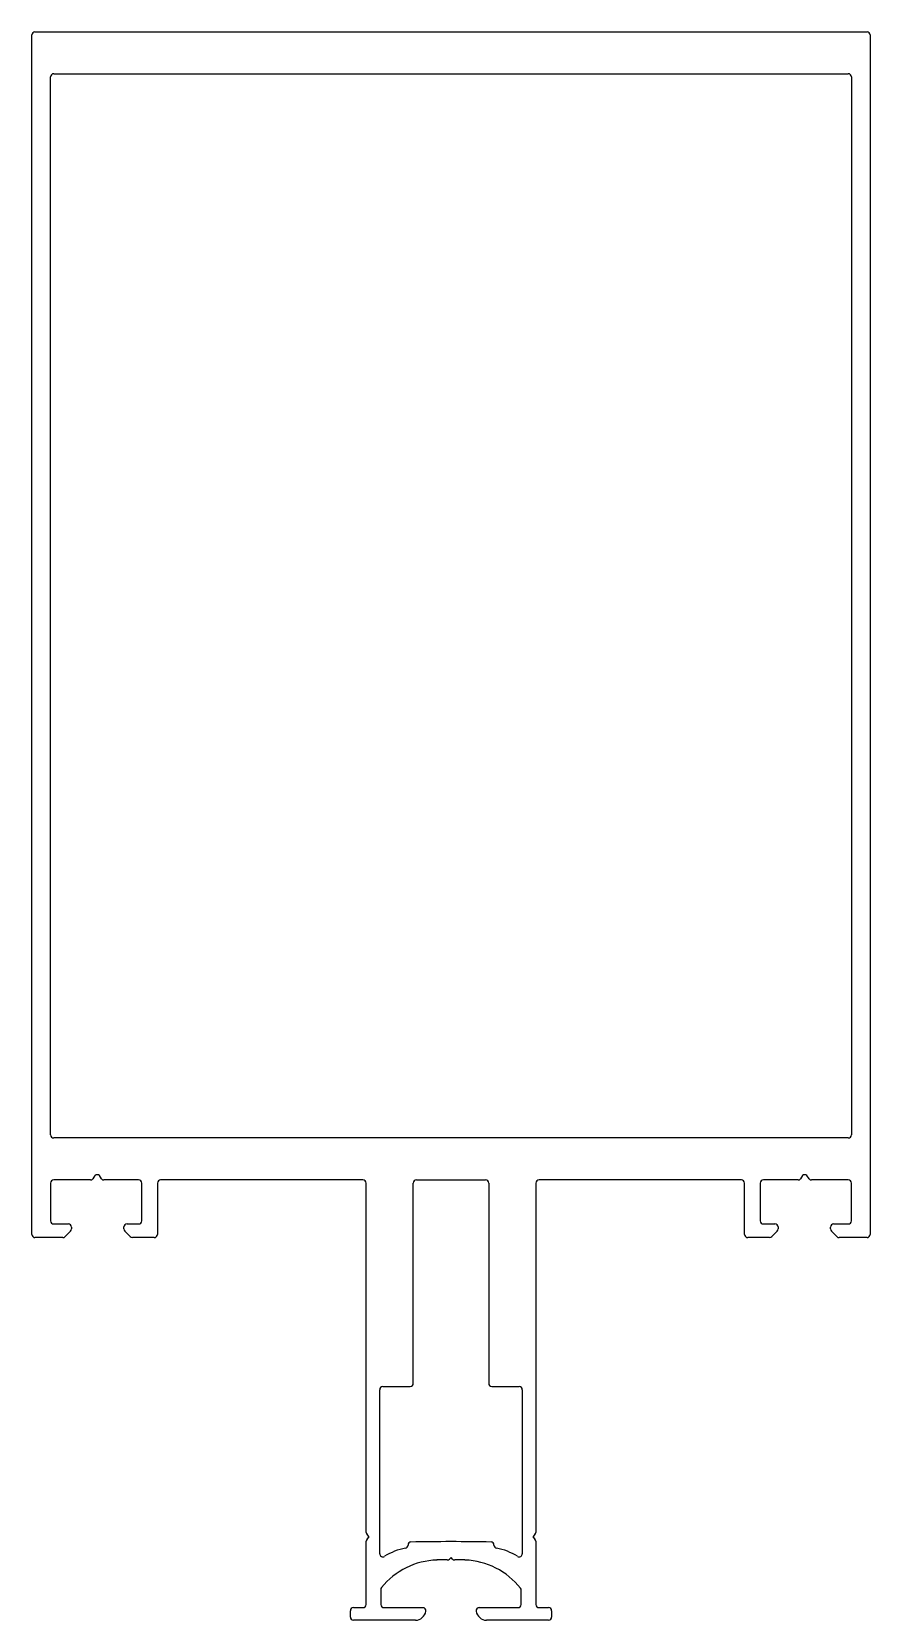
# Model space of a CAD drawing. Extents: x 468 to 548, y 340 to 492.
import ezdxf

# ---------------------------------------------------------------- set-up
doc = ezdxf.new("R2010")
doc.units = 0
doc.layers.get('0').update_dxf_attribs({"linetype": 'CONTINUOUS'})

msp = doc.modelspace()

# ---------------------------------------------------------------- linework, layer by layer
at = {"color": 0}
for p, q in [((467.64, 377.28), (467.64, 491.68)), ((467.94, 491.98), (547.34, 491.98)), ((547.64, 491.68), (547.64, 377.28)), ((469.74, 487.98), (545.54, 487.98)), ((469.44, 386.78), (469.44, 487.68)), ((545.84, 487.68), (545.84, 386.78)), ((545.54, 386.48), (469.74, 386.48)), ((469.44, 382.18), (469.44, 378.58)), ((473.26, 382.48), (469.74, 382.48)), ((473.67, 382.9), (473.47, 382.57)), ((474.3, 382.57), (474.1, 382.9)), ((477.83, 382.48), (474.51, 382.48)), ((478.13, 378.58), (478.13, 382.18)), ((479.63, 382.18), (479.63, 377.28)), ((499.24, 382.48), (479.93, 382.48)), ((499.54, 348.86), (499.54, 382.18)), ((504.04, 363.07), (504.04, 382.18)), ((504.34, 382.48), (510.94, 382.48)), ((511.24, 382.18), (511.24, 363.07)), ((515.74, 382.18), (515.74, 348.86)), ((535.35, 382.48), (516.04, 382.48)), ((535.65, 377.28), (535.65, 382.18)), ((537.15, 382.18), (537.15, 378.58)), ((540.77, 382.48), (537.45, 382.48)), ((541.18, 382.9), (540.98, 382.57)), ((541.8, 382.57), (541.6, 382.9)), ((545.54, 382.48), (542.02, 382.48)), ((545.84, 378.58), (545.84, 382.18)), ((469.74, 378.28), (471.13, 378.28)), ((471.35, 377.6), (470.82, 377.07)), ((471.43, 377.98), (471.43, 377.81)), ((476.43, 377.81), (476.43, 377.99)), ((477.04, 377.07), (476.52, 377.6)), ((476.73, 378.29), (477.83, 378.28)), ((537.45, 378.28), (538.55, 378.29)), ((538.76, 377.6), (538.24, 377.07)), ((538.85, 377.99), (538.85, 377.81)), ((543.85, 377.81), (543.85, 377.98)), ((544.46, 377.07), (543.93, 377.6)), ((544.15, 378.28), (545.54, 378.28)), ((470.61, 376.98), (467.94, 376.98)), ((479.33, 376.98), (477.25, 376.99)), ((538.03, 376.99), (535.95, 376.98)), ((547.34, 376.98), (544.67, 376.98)), ((500.84, 346.83), (500.84, 362.47)), ((501.14, 362.77), (503.74, 362.77)), ((511.54, 362.77), (514.14, 362.77)), ((514.44, 362.47), (514.44, 346.83)), ((499.84, 348.44), (499.63, 348.65)), ((515.65, 348.65), (515.44, 348.44)), ((499.54, 341.99), (499.54, 348.01)), ((499.63, 348.22), (499.84, 348.44)), ((515.44, 348.44), (515.65, 348.22)), ((515.74, 348.01), (515.74, 341.99)), ((507.28, 346.23), (506.3, 346.23)), ((507.64, 346.46), (507.49, 346.32)), ((507.79, 346.32), (507.64, 346.46)), ((508.97, 346.23), (508, 346.23)), ((500.94, 343.41), (500.94, 341.99)), ((514.34, 341.99), (514.34, 343.35)), ((498.04, 340.79), (498.04, 341.39)), ((498.34, 341.69), (499.24, 341.69)), ((501.24, 341.69), (504.94, 341.69)), ((510.34, 341.69), (514.04, 341.69)), ((516.04, 341.69), (516.94, 341.69)), ((517.24, 341.39), (517.24, 340.79)), ((504.25, 340.49), (498.34, 340.49)), ((516.94, 340.49), (511.03, 340.49))]:
    msp.add_line(p, q, dxfattribs=at)
for centre, radius, start, end in [((467.94, 491.68), 0.3, 90, 180), ((547.34, 491.68), 0.3, 360, 90), ((469.74, 487.68), 0.3, 90, 180), ((545.54, 487.68), 0.3, 0, 90), ((469.74, 386.78), 0.3, 180, 270), ((545.54, 386.78), 0.3, 270, 0), ((469.74, 382.18), 0.3, 90, 180), ((473.26, 382.78), 0.3, 270, 315), ((473.89, 382.68), 0.3, 45, 135), ((474.51, 382.78), 0.3, 225, 270), ((477.83, 382.18), 0.3, 360, 90), ((479.93, 382.18), 0.3, 90, 180), ((499.24, 382.18), 0.3, 0, 90), ((504.34, 382.18), 0.3, 90, 180), ((510.94, 382.18), 0.3, 0, 90), ((516.04, 382.18), 0.3, 90, 180), ((535.35, 382.18), 0.3, 0, 90), ((537.45, 382.18), 0.3, 90, 180), ((540.77, 382.78), 0.3, 270, 315), ((541.39, 382.68), 0.3, 45, 135), ((542.02, 382.78), 0.3, 225, 270), ((545.54, 382.18), 0.3, 360, 90), ((467.94, 377.28), 0.3, 180, 270), ((469.74, 378.58), 0.3, 180, 270), ((471.13, 377.98), 0.3, 0, 90), ((471.13, 377.81), 0.3, 315, 0), ((476.73, 377.99), 0.3, 89.9017, 180), ((476.73, 377.81), 0.3, 180, 225), ((477.83, 378.58), 0.3, 269.9017, 0), ((479.33, 377.28), 0.3, 269.9404, 0), ((535.95, 377.28), 0.3, 180, 270.0596), ((537.45, 378.58), 0.3, 180, 270.0983), ((538.55, 377.99), 0.3, 0, 90.0983), ((538.55, 377.81), 0.3, 315, 0), ((544.15, 377.98), 0.3, 90, 180), ((544.15, 377.81), 0.3, 180, 225), ((545.54, 378.58), 0.3, 270, 360), ((547.34, 377.28), 0.3, 270, 360), ((470.61, 377.28), 0.3, 270, 315), ((477.25, 377.29), 0.3, 225, 269.9404), ((538.03, 377.29), 0.3, 270.0596, 315), ((544.67, 377.28), 0.3, 225, 270), ((501.14, 362.47), 0.3, 90, 180), ((503.74, 363.07), 0.3, 270, 0), ((511.54, 363.07), 0.3, 180, 270), ((514.14, 362.47), 0.3, 0, 90), ((499.84, 348.86), 0.3, 180, 225), ((515.44, 348.86), 0.3, 315, 0), ((499.84, 348.01), 0.3, 135, 180), ((504.54, 341.25), 6.24, 101.4654, 121.324), ((503.24, 347.65), 0.3, 281.4654, 359.269), ((503.84, 347.65), 0.3, 96.2406, 179.269), ((507.64, 164.07), 183.91, 88.8059, 91.1941), ((511.44, 347.65), 0.3, 0.731, 83.7594), ((512.04, 347.65), 0.3, 180.731, 258.5346), ((510.74, 341.25), 6.24, 58.676, 78.5346), ((515.44, 348.01), 0.3, 360, 45), ((501.14, 346.83), 0.3, 180, 301.324), ((506.52, 339.15), 7.08, 91.7364, 141.1395), ((507.28, 346.53), 0.3, 269.9703, 315), ((508, 346.53), 0.3, 225, 269.9703), ((508.71, 339.14), 7.09, 38.3291, 87.8861), ((514.14, 346.83), 0.3, 238.676, 360), ((501.18, 343.43), 0.238, 135.8058, 185.3381), ((514.04, 343.35), 0.3, 360, 38.2849), ((498.34, 341.39), 0.3, 90, 180), ((499.24, 341.99), 0.3, 270, 0), ((501.24, 341.99), 0.3, 180, 270), ((504.25, 341.49), 1, 270, 351.7868), ((504.94, 341.38), 0.301, 352.0597, 89.7271), ((510.34, 341.39), 0.298, 89.5855, 188.6277), ((511.03, 341.49), 1, 188.2132, 270), ((514.04, 341.99), 0.3, 270, 0), ((516.04, 341.99), 0.3, 180, 270), ((516.94, 341.39), 0.3, 360, 90), ((498.34, 340.79), 0.3, 180, 270), ((516.94, 340.79), 0.3, 270, 0)]:
    msp.add_arc(centre, radius, start, end, dxfattribs=at)

doc.saveas('drawing.dxf')
